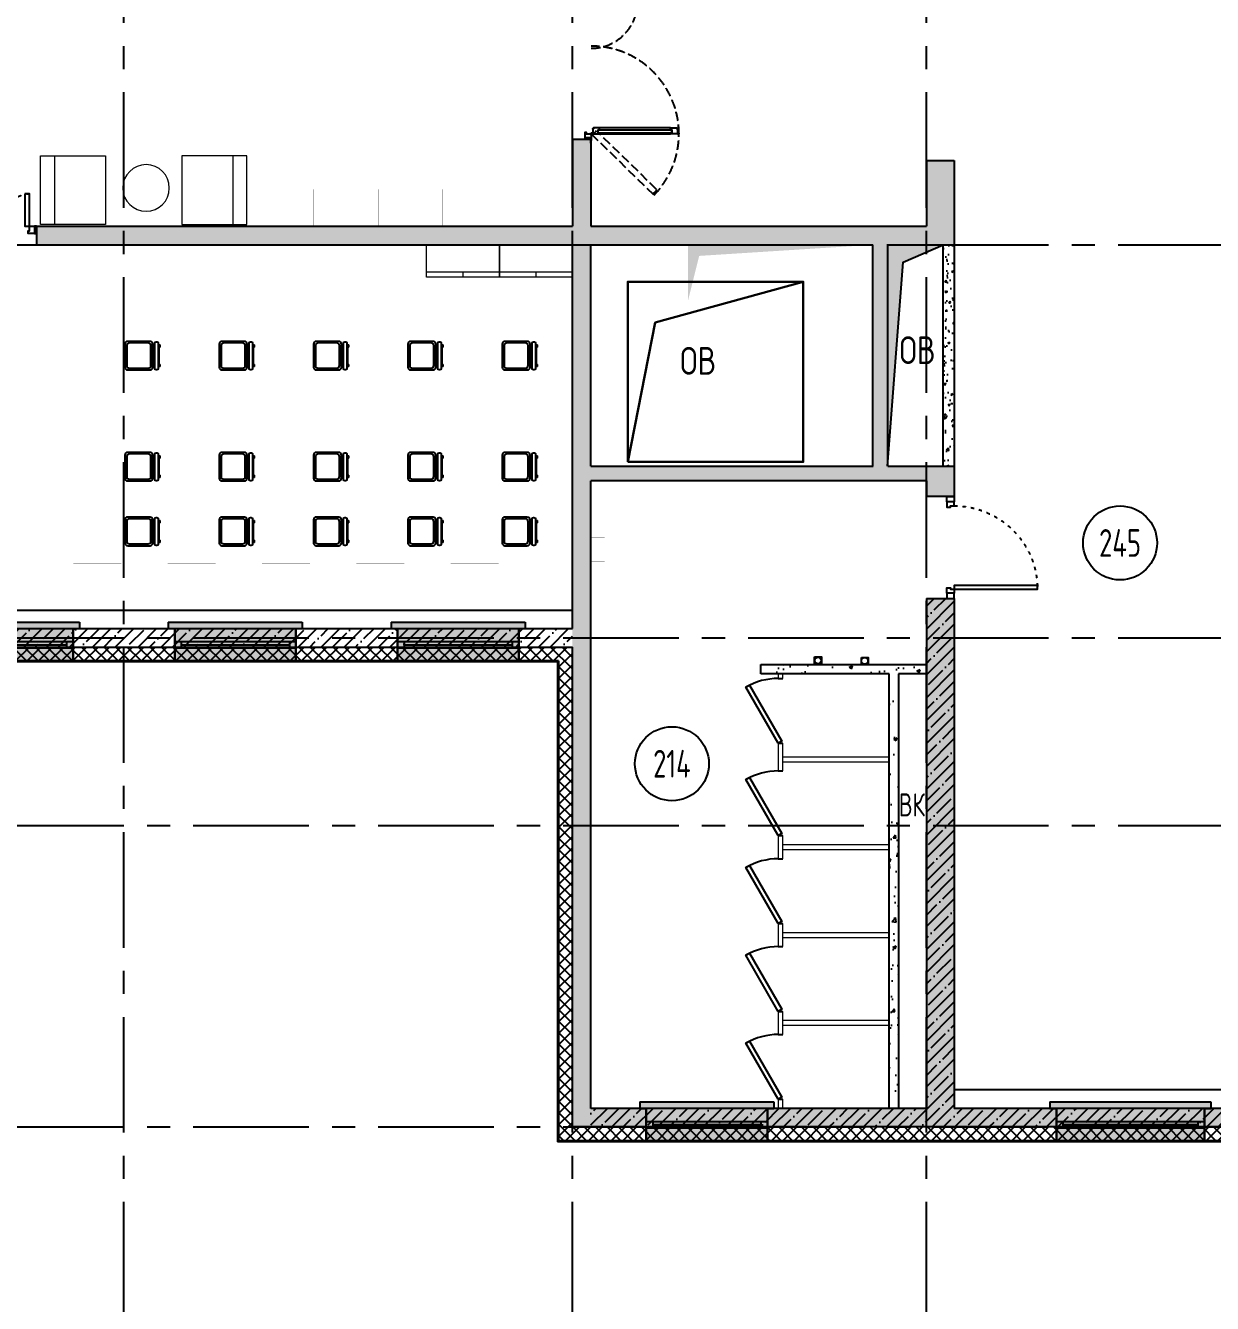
# Model space of a CAD drawing. Header units: millimetres. Extents: x -9318 to 9016603, y 0 to 838141.
# Drawn here: x 105454 to 118290, y 275955 to 289773 of the extents above; entities that cross this region are included whole.
import ezdxf
from ezdxf import colors
from ezdxf.entities.mleader import LeaderData, LeaderLine
from ezdxf.enums import TextEntityAlignment as Align
from ezdxf.math import Vec2, Vec3

# ---------------------------------------------------------------- set-up
doc = ezdxf.new("R2010")
doc.units = ezdxf.units.MM
for name, pattern in [('ACAD_ISO03W100', [30, 12, -18]), ('CENTER', [2, 1.25, -0.25, 0.25, -0.25]), ('ГОСТ 2.303 4', [7, 5, -2, 0])]:
    doc.linetypes.add(name, pattern=pattern)
doc.layers.add('АР_Номер помещения', color=1, linetype='Continuous', lineweight=25)
doc.layers.add('ТХ_мебель передв', color=250, linetype='Continuous', lineweight=13)
doc.layers.add('ТХ_дозаторы', color=7, linetype='Continuous')
doc.layers.add('ТХ_обор_бытовое', color=14, linetype='Continuous')
doc.styles.add('ICOCPEUR', font='isocpeur.ttf')
doc.styles.add('ISOCPEUR', font='isocpeur.ttf', dxfattribs={"width": 0.7})
doc.linetypes.add('Ground1', pattern='A,12,[130,ltypeshp.shx,S=3,R=-150,X=0,Y=-2.598],3,[130,ltypeshp.shx,S=3,R=-150,X=0,Y=-2.598],3,[130,ltypeshp.shx,S=3,R=-150,X=0,Y=-2.598],0', length=18)
doc.linetypes.add('Ground2', pattern='A,12,[130,ltypeshp.shx,S=3,R=-210,X=0,Y=-2.598],3,[130,ltypeshp.shx,S=3,R=-210,X=0,Y=-2.598],3,[130,ltypeshp.shx,S=3,R=-210,X=0,Y=-2.598],0', length=18)

# ---------------------------------------------------------------- blocks, each defined once
blk = doc.blocks.new('*U958')
at = {"color": 8}
for p, q in [((0, 0), (0, -50)), ((700, 0), (700, -50))]:
    blk.add_line(p, q, dxfattribs=at)
blk.add_lwpolyline([(0, 0), (606, 350), (628, 312), (22, -38)], close=True, dxfattribs=at)
blk.add_arc((0, 0), 700, 0, 30, dxfattribs=at)
blk = doc.blocks.new('*U949')
at = {"color": 8}
for p, q in [((0, 0), (0, -50)), ((700, 0), (700, -50))]:
    blk.add_line(p, q, dxfattribs=at)
blk.add_lwpolyline([(0, 0), (606, 350), (628, 312), (22, -38)], close=True, dxfattribs=at)
blk.add_arc((0, 0), 700, 0, 30, dxfattribs=at)
blk = doc.blocks.new('*U950')
at = {"color": 8}
for p, q in [((0, 0), (0, -50)), ((700, 0), (700, -50))]:
    blk.add_line(p, q, dxfattribs=at)
blk.add_lwpolyline([(0, 0), (606, 350), (628, 312), (22, -38)], close=True, dxfattribs=at)
blk.add_arc((0, 0), 700, 0, 30, dxfattribs=at)
blk = doc.blocks.new('*U951')
at = {"color": 8}
for p, q in [((0, 0), (0, -50)), ((700, 0), (700, -50))]:
    blk.add_line(p, q, dxfattribs=at)
blk.add_lwpolyline([(0, 0), (606, 350), (628, 312), (22, -38)], close=True, dxfattribs=at)
blk.add_arc((0, 0), 700, 0, 30, dxfattribs=at)
blk = doc.blocks.new('*U952')
at = {"color": 8}
for p, q in [((0, 0), (0, -50)), ((700, 0), (700, -50))]:
    blk.add_line(p, q, dxfattribs=at)
blk.add_lwpolyline([(0, 0), (606, 350), (628, 312), (22, -38)], close=True, dxfattribs=at)
blk.add_arc((0, 0), 700, 0, 30, dxfattribs=at)
blk = doc.blocks.new('*U953')
at = {"color": 8}
blk.add_lwpolyline([(100, 80), (100, 980), (140, 980), (140, 80)], close=True, dxfattribs=at)
for points in [[(0, 0), (0, 80), (55, 80), (55, 0), (0, 0)], [(55, 80), (55, 0), (115, 0), (115, 40), (100, 40), (100, 80), (55, 80)], [(1045, 80), (1045, 0), (985, 0), (985, 40), (1000, 40), (1000, 80), (1045, 80)], [(1100, 0), (1100, 80), (1045, 80), (1045, 0), (1100, 0)]]:
    blk.add_lwpolyline(points, dxfattribs=at)
at = {"color": 8, "linetype": 'ACAD_ISO03W100', "ltscale": 3}
blk.add_arc((100, 80), 900, 0, 90, dxfattribs=at)
blk = doc.blocks.new('Полуторная_на лестницу')
at = {"color": 8}
for points in [[(75, 80), (75, 1080), (125, 1080), (125, 80)], [(1375, 430), (1375, 80), (1425, 80), (1425, 430)]]:
    blk.add_lwpolyline(points, close=True, dxfattribs=at)
for points in [[(0, 0), (0, 80), (20, 80), (20, 0), (0, 0)], [(20, 80), (20, 0), (90, 0), (90, 30), (75, 30), (75, 80), (20, 80)], [(1480, 80), (1480, 0), (1410, 0), (1410, 30), (1425, 30), (1425, 80), (1480, 80)], [(1500, 0), (1500, 80), (1480, 80), (1480, 0), (1500, 0)]]:
    blk.add_lwpolyline(points, dxfattribs=at)
at = {"color": 8, "linetype": 'ACAD_ISO03W100', "ltscale": 3}
for centre, radius, start, end in [((75, 80), 1000, 0, 90), ((1465, 40), 392, 95.9075, 174.0925)]:
    blk.add_arc(centre, radius, start, end, dxfattribs=at)
blk = doc.blocks.new('*U853')
h = blk.add_hatch(color=8)
h.dxf.hatch_style = 1
h.paths.add_polyline_path([(-1380, -210), (70, -210), (70, -140), (0, -140), (0, 220), (-1310, 220), (-1310, -140), (-1380, -140)])
at = {"color": 8, "lineweight": 30}
for p, q in [((-1310, -140), (-1310, 220)), ((0, -140), (0, 220))]:
    blk.add_line(p, q, dxfattribs=at)
at = {"color": 8}
for p, q in [((0, 220), (-1310, 220)), ((-1310, 70), (0, 70)), ((-1310, 0), (0, 0)), ((-1240, 0), (-1240, 70)), ((-1240, 35), (-70, 35)), ((-70, 0), (-70, 70)), ((-1380, -210), (-1380, -140)), ((-1380, -140), (-1310, -140)), ((-1380, -210), (70, -210)), ((0, -140), (70, -140)), ((70, -210), (70, -140))]:
    blk.add_line(p, q, dxfattribs=at)
blk = doc.blocks.new('*U854')
h = blk.add_hatch(color=8)
h.dxf.hatch_style = 1
h.paths.add_polyline_path([(-1380, -210), (70, -210), (70, -140), (0, -140), (0, 220), (-1310, 220), (-1310, -140), (-1380, -140)])
at = {"color": 8, "lineweight": 30}
for p, q in [((-1310, -140), (-1310, 220)), ((0, -140), (0, 220))]:
    blk.add_line(p, q, dxfattribs=at)
at = {"color": 8}
for p, q in [((0, 220), (-1310, 220)), ((-1310, 70), (0, 70)), ((-1310, 0), (0, 0)), ((-1240, 0), (-1240, 70)), ((-1240, 35), (-70, 35)), ((-70, 0), (-70, 70)), ((-1380, -210), (-1380, -140)), ((-1380, -140), (-1310, -140)), ((-1380, -210), (70, -210)), ((0, -140), (70, -140)), ((70, -210), (70, -140))]:
    blk.add_line(p, q, dxfattribs=at)
blk = doc.blocks.new('*U855')
h = blk.add_hatch(color=8)
h.dxf.hatch_style = 1
h.paths.add_polyline_path([(-1380, -210), (70, -210), (70, -140), (0, -140), (0, 220), (-1310, 220), (-1310, -140), (-1380, -140)])
at = {"color": 8, "lineweight": 30}
for p, q in [((-1310, -140), (-1310, 220)), ((0, -140), (0, 220))]:
    blk.add_line(p, q, dxfattribs=at)
at = {"color": 8}
for p, q in [((0, 220), (-1310, 220)), ((-1310, 70), (0, 70)), ((-1310, 0), (0, 0)), ((-1240, 0), (-1240, 70)), ((-1240, 35), (-70, 35)), ((-70, 0), (-70, 70)), ((-1380, -210), (-1380, -140)), ((-1380, -140), (-1310, -140)), ((-1380, -210), (70, -210)), ((0, -140), (70, -140)), ((70, -210), (70, -140))]:
    blk.add_line(p, q, dxfattribs=at)
blk = doc.blocks.new('*U719')
h = blk.add_hatch(color=8)
h.dxf.hatch_style = 1
h.paths.add_polyline_path([(-1380, -210), (70, -210), (70, -140), (0, -140), (0, 220), (-1310, 220), (-1310, -140), (-1380, -140)])
at = {"color": 8, "lineweight": 30}
for p, q in [((-1310, -140), (-1310, 220)), ((0, -140), (0, 220))]:
    blk.add_line(p, q, dxfattribs=at)
at = {"color": 8}
for p, q in [((0, 220), (-1310, 220)), ((-1310, 70), (0, 70)), ((-1310, 0), (0, 0)), ((-1240, 0), (-1240, 70)), ((-1240, 35), (-70, 35)), ((-70, 0), (-70, 70)), ((-1380, -210), (-1380, -140)), ((-1380, -140), (-1310, -140)), ((-1380, -210), (70, -210)), ((0, -140), (70, -140)), ((70, -210), (70, -140))]:
    blk.add_line(p, q, dxfattribs=at)
blk = doc.blocks.new('*U720')
h = blk.add_hatch(color=8)
h.dxf.hatch_style = 1
h.paths.add_polyline_path([(-1670, -210), (70, -210), (70, -140), (0, -140), (0, 220), (-1600, 220), (-1600, -140), (-1670, -140)])
at = {"color": 8, "lineweight": 30}
for p, q in [((-1600, -140), (-1600, 220)), ((0, -140), (0, 220))]:
    blk.add_line(p, q, dxfattribs=at)
at = {"color": 8}
for p, q in [((0, 220), (-1600, 220)), ((-1600, 70), (0, 70)), ((-1600, 0), (0, 0)), ((-1530, 0), (-1530, 70)), ((-1530, 35), (-70, 35)), ((-70, 0), (-70, 70)), ((-1670, -210), (-1670, -140)), ((-1670, -140), (-1600, -140)), ((-1670, -210), (70, -210)), ((0, -140), (70, -140)), ((70, -210), (70, -140))]:
    blk.add_line(p, q, dxfattribs=at)
blk = doc.blocks.new('*U1143')
at = {"layer": 'АР_Номер помещения', "color": 8}
blk.add_circle((-16412, 3582), 400, dxfattribs=at)
at = {"color": 8, "style": 'ISOCPEUR', "width": 0.7, "flags": 1}
blk.add_attdef('КАТЕГОРИЯ', (-499, -2092), '', height=250, dxfattribs=at)
at = {"layer": 'АР_Номер помещения', "color": 8, "style": 'ISOCPEUR', "width": 0.7}
blk.add_attdef('НОМЕР_ПОМЕЩЕНИЯ', text='', height=300, dxfattribs=at).set_placement((-16412, 3582), align=Align.MIDDLE_CENTER)
blk = doc.blocks.new('*U1191')
at = {"layer": 'АР_Номер помещения', "color": 8}
blk.add_circle((-15188, 6380), 400, dxfattribs=at)
at = {"color": 8, "style": 'ISOCPEUR', "width": 0.7, "flags": 1}
blk.add_attdef('КАТЕГОРИЯ', (-499, -2092), '', height=250, dxfattribs=at)
at = {"layer": 'АР_Номер помещения', "color": 8, "style": 'ISOCPEUR', "width": 0.7}
blk.add_attdef('НОМЕР_ПОМЕЩЕНИЯ', text='', height=300, dxfattribs=at).set_placement((-15188, 6380), align=Align.MIDDLE_CENTER)
blk = doc.blocks.new('_DotSmall')
at = {"color": 8, "linetype": 'ByBlock', "const_width": 0.5}
blk.add_lwpolyline([(-0.0625, 0, 1), (0.0625, 0, 1)], format="xyb", close=True, dxfattribs=at)
blk = doc.blocks.new('*U711')
at = {"color": 8}
for p, q in [((-863, -125), (-94, -125)), ((-96, -61), (-861, -61)), ((-412, -1489), (-96, -1489)), ((-94, -1425), (-410, -1425))]:
    blk.add_line(p, q, dxfattribs=at)
at = {"color": 8, "linetype": 'ГОСТ 2.303 4', "ltscale": 20}
for points in [[(-66, -90), (-60, -84), (-53, -91), (-52, -90), (-54, -88), (-17, -50), (-11, -57), (-15, -61), (-10, -67), (-4, -61), (-684, 601), (-689, 596), (-683, 590), (-679, 595), (-672, 588), (-709, 551), (-712, 553), (-713, 552), (-705, 545), (-711, 539)], [(-241, -1899), (-248, -1895), (-253, -1904), (-254, -1903), (-253, -1901), (-298, -1874), (-303, -1882), (-298, -1885), (-301, -1892), (-308, -1888), (-71, -1478), (-65, -1482), (-59, -1473), (-58, -1474), (-60, -1476), (-14, -1503), (-9, -1495), (-15, -1492), (-11, -1485), (-4, -1489)]]:
    blk.add_lwpolyline(points, close=True, dxfattribs=at)
at = {"color": 8}
for points in [[(60, -12), (60, -80), (52, -80), (52, -63), (6, -63), (6, -66), (4, -66), (4, -56), (-4, -56), (-4, 12), (0, 12), (0, 4), (-2, 4), (-2, -17), (56, -17), (56, -12)], [(-953, -69), (-953, -61), (-861, -61), (-861, -68), (-877, -68), (-877, -104), (-863, -104), (-863, -125), (-929, -125), (-929, -117), (-939, -117), (-939, -115), (-936, -115), (-936, -63), (-945, -63), (-945, -69)], [(-80, -104), (-877, -104), (-877, -68), (-80, -68)], [(-4, -69), (-4, -61), (-96, -61), (-96, -68), (-80, -68), (-80, -104), (-94, -104), (-94, -125), (-28, -125), (-28, -117), (-18, -117), (-18, -115), (-21, -115), (-21, -63), (-12, -63), (-12, -69)], [(-502, -1433), (-502, -1425), (-410, -1425), (-410, -1446), (-426, -1446), (-426, -1482), (-412, -1482), (-412, -1489), (-478, -1489), (-478, -1481), (-488, -1481), (-488, -1479), (-485, -1479), (-485, -1427), (-494, -1427), (-494, -1433)], [(-426, -1446), (-80, -1446), (-80, -1482), (-426, -1482)], [(-4, -1481), (-4, -1489), (-96, -1489), (-96, -1482), (-80, -1482), (-80, -1446), (-94, -1446), (-94, -1425), (-28, -1425), (-28, -1433), (-18, -1433), (-18, -1435), (-21, -1435), (-21, -1487), (-12, -1487), (-12, -1481)], [(60, -1538), (60, -1470), (52, -1470), (52, -1487), (6, -1487), (6, -1484), (4, -1484), (4, -1494), (-4, -1494), (-4, -1562), (0, -1562), (0, -1554), (-2, -1554), (-2, -1533), (56, -1533), (56, -1538)]]:
    blk.add_lwpolyline(points, close=True, dxfattribs=at)
at = {"color": 8, "linetype": 'Ground2'}
blk.add_lwpolyline([(0, 39), (0, 0), (60, 0)], dxfattribs=at)
at = {"color": 8, "linetype": 'Ground1'}
blk.add_lwpolyline([(60, -1550), (0, -1550), (0, -1589)], dxfattribs=at)
at = {"color": 8, "linetype": 'ГОСТ 2.303 4', "ltscale": 20}
for centre, radius, start, end in [((-4, -61), 949, 135.7298, 180.1036), ((-4, -61), 949, 180, 270), ((-4, -1489), 502, 90, 172.6747), ((-4, -1489), 501, 172.6747, 232.6607)]:
    blk.add_arc(centre, radius, start, end, dxfattribs=at)
blk = doc.blocks.new('стул 5  340х340')
at = {"color": 8, "linetype": 'ByBlock', "extrusion": (-6.19742e-05, 0.000470712, 1)}
for p, q in [((-15375, 16628, 197), (-15375, 16620, 197)), ((-15087, 16642, 197), (-15361, 16642, 197)), ((-15361, 16606, 197), (-15087, 16606, 197)), ((-15341, 16665, 197), (-15316, 16665, 197)), ((-15341, 16665, 197), (-15341, 16642, 197)), ((-15341, 16606, 197), (-15341, 16583, 197)), ((-15316, 16642, 197), (-15316, 16665, 197)), ((-15316, 16653, 197), (-15129, 16653, 197)), ((-15316, 16583, 197), (-15316, 16606, 197)), ((-15129, 16665, 197), (-15104, 16665, 197)), ((-15129, 16665, 197), (-15129, 16642, 197)), ((-15129, 16606, 197), (-15129, 16583, 197)), ((-15104, 16642, 197), (-15104, 16665, 197)), ((-15104, 16583, 197), (-15104, 16606, 197)), ((-15073, 16620, 197), (-15073, 16628, 197))]:
    blk.add_line(p, q, dxfattribs=at)
at = {"color": 8, "ltscale": 100, "extrusion": (-6.19742e-05, 0.000470712, 1), "elevation": 206}
for points in [[(-15348, 16583), (-15097, 16583, -0.414169), (-15068, 16554), (-15068, 16312, -0.414258), (-15097, 16283), (-15348, 16283, -0.414169), (-15377, 16312), (-15377, 16554, -0.414258)], [(-15328, 16563), (-15114, 16563, -0.414214), (-15085, 16534), (-15085, 16331, -0.414214), (-15114, 16302), (-15328, 16302, -0.414214), (-15357, 16331), (-15357, 16534, -0.414214)]]:
    blk.add_lwpolyline(points, format="xyb", close=True, dxfattribs=at)
at = {"color": 8, "linetype": 'ByBlock', "extrusion": (-6.19742e-05, 0.000470712, 1)}
for centre, start, end in [((-15361, 16628, 206), 90, 180), ((-15361, 16620, 206), 180, 270), ((-15087, 16628, 206), 0, 90), ((-15087, 16620, 206), 270, 0)]:
    blk.add_arc(centre, 13.9, start, end, dxfattribs=at)
blk = doc.blocks.new('У018.1')
at = {"layer": 'ТХ_мебель передв', "color": 8, "ltscale": 100, "const_width": 1}
blk.add_lwpolyline([(135239, 62061), (135239, 61361), (135759, 61361), (135759, 62061)], close=True, dxfattribs=at)
blk = doc.blocks.new('Шкаф канцелярский закрытый')
at = {"layer": 'ТХ_мебель передв', "color": 8}
blk.add_lwpolyline([(207495, -155297), (207495, -154509), (207146, -154509), (207146, -155297)], close=True, dxfattribs=at)
for points in [[(207199, -154509), (207199, -155297)], [(207199, -154903), (207146, -154903)]]:
    blk.add_lwpolyline(points, dxfattribs=at)
blk = doc.blocks.new('У101')
at = {"layer": 'ТХ_мебель передв', "color": 8, "const_width": 2}
blk.add_lwpolyline([(341448, -227858), (342148, -227858), (342148, -228258), (341448, -228258)], close=True, dxfattribs=at)
blk = doc.blocks.new('У240')
at = {"layer": 'ТХ_обор_бытовое', "color": 8, "lineweight": 0, "ltscale": 100, "transparency": 33554687, "const_width": 2}
blk.add_lwpolyline([(259065, 2932), (259065, 3192), (259215, 3192), (259215, 2932)], close=True, dxfattribs=at)
blk = doc.blocks.new('A$C500e89c7')
at = {"color": 8, "ltscale": 100}
blk.add_circle((-37, 37), 35.3, dxfattribs=at)
at = {"layer": 'ТХ_дозаторы', "color": 8, "ltscale": 100}
blk.add_lwpolyline([(-73, 75), (0, 75), (0, 0), (-73, 0)], close=True, dxfattribs=at)
blk = doc.blocks.new('Стол низкий')
at = {"layer": 'ТХ_мебель передв', "color": 8}
blk.add_open_spline([(184400, -228430, 0), (184400, -228568, 0), (184288, -228679, 0), (184151, -228679, 0), (184013, -228679, 0), (183897, -228568, 0), (183897, -228430, 0), (183897, -228287, 0), (184013, -228176, 0), (184151, -228176, 0), (184288, -228176, 0), (184400, -228287, 0), (184400, -228430, 0)], degree=3, knots=[0, 0, 0, 0, 1, 1, 1, 2, 2, 2, 3, 3, 3, 4, 4, 4, 4], dxfattribs=at)
blk = doc.blocks.new('У017')
at = {"layer": 'ТХ_мебель передв', "color": 8}
blk.add_lwpolyline([(252942, -218302), (253682, -218302), (253682, -219002), (252942, -219002)], close=True, dxfattribs=at)
blk.add_lwpolyline([(252942, -219002), (252942, -218852), (253682, -218852), (253682, -219002)], dxfattribs=at)

msp = doc.modelspace()

# ---------------------------------------------------------------- hatches: boundary and pattern name
at = {"ltscale": 100}
h = msp.add_hatch(dxfattribs=at)
h.set_pattern_fill('ANSI37', color=256, scale=700)
h.set_pattern_definition([(45, (-881264.54, 320766.49), (-61.871843, 61.871843), []), (135, (-881264.54, 320766.49), (-61.871843, -61.871843), [])])
h.paths.add_polyline_path([(78816.68, 319351.77), (78666.68, 319351.77), (78661.91, 318782.96), (81791.91, 318782.96), (81791.91, 315852.96), (84912.07, 315852.96), (84912.07, 307832.96), (81111.91, 307832.96), (81111.91, 307702.96), (75721.91, 307702.96), (75721.91, 299092.96), (80697.1, 299092.96), (80697.1, 303057.96), (115497.1, 303057.96), (115497.1, 299092.96), (125997.1, 299092.96), (125997.1, 281222.96), (132347.11, 281222.96), (132347.08, 271512.96), (119247.1, 271512.96), (119247.1, 277862.96), (111367.1, 277862.96), (111367.1, 283052.96), (102831.79, 283052.96), (102831.79, 282652.96), (102981.79, 282652.96), (102981.79, 282902.96), (111217.1, 282902.96), (111217.1, 277712.96), (119097.1, 277712.96), (119097.1, 271362.96), (132497.08, 271362.96), (132497.11, 281372.96), (126147.1, 281372.96), (126147.1, 299242.96), (115647.1, 299242.96), (115647.1, 303207.96), (80547.1, 303207.96), (80547.1, 299242.96), (75871.91, 299242.96), (75871.91, 307552.96), (81261.91, 307552.96), (81261.91, 307682.96), (85062.07, 307682.96), (85062.07, 316002.96), (81941.91, 316002.96), (81941.91, 318932.96), (78811.91, 318932.96)])
h.paths.add_polyline_path([(78661.91, 320991.77), (78811.91, 320991.77), (78811.91, 322133.22), (78961.91, 322133.22), (78961.91, 322283.22), (78661.91, 322283.22)])
h = msp.add_hatch(dxfattribs=at)
h.set_pattern_fill('ANSI35', color=256, scale=700)
h.set_pattern_definition([(45, (-887755.62, 381612.85), (-123.743687, 123.743687), []), (45, (-887631.87, 381612.85), (-123.743687, 123.743687), [218.75, -43.75, 0, -43.75])])
h.paths.add_polyline_path([(119247.19, 278062.96), (115497.19, 278062.96), (115497.19, 283578.63), (115197.19, 283578.63), (115197.19, 278062.96), (111567.19, 278062.96), (111567.19, 284849.22), (115197.19, 284849.22), (115197.19, 284678.63), (115497.19, 284678.63), (115497.19, 285009.22), (114776.96, 285009.22), (114776.95, 287402.96), (115497.19, 287402.96), (115497.19, 288315.44), (115197.1, 288315.44), (115197.19, 287602.96), (114241.95, 287602.97), (114241.95, 287402.96), (114616.95, 287402.96), (114616.95, 285009.22), (111567.19, 285009.22), (111567.19, 287402.96), (114241.95, 287402.96), (114241.95, 287602.97), (111567.1, 287602.96), (111567.1, 288540.44), (111367.1, 288540.44), (111367.1, 287602.96), (105570.49, 287602.95), (105570.49, 287402.95), (111367.19, 287402.96), (111367.19, 277862.96), (119247.19, 277862.96)])
h = msp.add_hatch(color=256, dxfattribs=at)
h.paths.add_polyline_path([(114616.95, 287402.04), (114616.95, 287402.16), (112618.89, 287402.16), (112618.89, 286802.16), (112738.89, 287282.16)])
h.paths.add_polyline_path([(115197.1, 287324.31), (115376.32, 287402.96), (114776.95, 287402.96), (114776.96, 285009.56), (114945.21, 287213.78)])
h = msp.add_hatch(dxfattribs=at)
h.set_pattern_fill('AR-CONC', color=256, scale=30)
h.set_pattern_definition([(50, (140697.8, 216407.27), (215.17805, -18.82564), [22.5, -247.5]), (355, (140697.8, 216407.27), (-41.6254, 225.65764), [18, -198]), (100.45144, (140715.72, 216405.7), (173.55265, 206.832), [19.12206, -210.34263]), (46.1842, (140697.8, 216467.27), (320.1724, -49.6558), [33.75, -371.25]), (96.63564, (140724.47, 216463.14), (280.3986, 292.2356), [28.6831, -315.5141]), (351.18416, (140697.8, 216467.27), (280.3986, 292.2356), [27, -297]), (21, (140727.8, 216452.27), (179.0721, -120.78567), [22.5, -247.5]), (326, (140727.8, 216452.27), (72.9946, 217.545), [18, -198]), (71.45144, (140742.72, 216442.2), (252.0667, 96.75935), [19.12206, -210.34263]), (37.5, (140697.79, 216407.274), (3.64796, 99.86816), [0, -195.6, 0, -201, 0, -198.75]), (7.5, (140697.79, 216407.27), (78.92086, 118.32351), [0, -114.6, 0, -191.1, 0, -75.75]), (327.5, (140630.89, 216407.274), (160.14673, -6.76646), [0, -75, 0, -234, 0, -310.5]), (317.5, (140600.9, 216407.27), (174.95585, 30.0315), [0, -97.5, 0, -155.4, 0, -220.5])])
h.paths.add_polyline_path([(115497.1, 287403.3), (115486.03, 287403.3), (115377.1, 287403.3), (115377.13, 285009.56), (115497.1, 285009.56), (115497.13, 286895.08)])
h = msp.add_hatch(dxfattribs=at)
h.set_pattern_fill('ANSI35', color=256, scale=700)
h.set_pattern_definition([(45, (-887755.71, 381612.85), (-123.743687, 123.743687), []), (45, (-887631.97, 381612.85), (-123.743687, 123.743687), [218.75, -43.75, 0, -43.75])])
h.paths.add_polyline_path([(119247.1, 278062.96), (115497.1, 278062.96), (115497.1, 283578.63), (115197.1, 283578.63), (115197.1, 278062.96), (111567.1, 278062.96), (111567.1, 277862.96), (119247.1, 277862.96)])
h = msp.add_hatch(dxfattribs=at)
h.set_pattern_fill('ANSI35', color=256, scale=700)
h.set_pattern_definition([(45, (-879505.99, 381612.85), (-123.743687, 123.743687), []), (45, (-879382.25, 381612.85), (-123.743687, 123.743687), [218.75, -43.75, 0, -43.75])])
h.paths.add_polyline_path([(111367.1, 283252.96), (100189.12, 283252.96), (100189.12, 283052.96), (102431.79, 283052.96), (102431.79, 282652.96), (102831.79, 282652.96), (102831.79, 283052.96), (111367.1, 283052.96)])
h = msp.add_hatch(dxfattribs=at)
h.set_pattern_fill('AR-CONC', color=256, scale=2)
h.set_pattern_definition([(50, (-365504.06, 111733.05), (364.36934, -31.87817), [38.1, -419.1]), (355, (-365504.06, 111733.05), (-70.48684, 382.1137), [30.48, -335.28117]), (100.451445, (-365473.7, 111730.4), (293.8825, 350.2355), [32.38002, -356.1805]), (46.1842, (-365504.06, 111834.65), (542.1581, -84.08466), [57.15, -628.65]), (96.63556, (-365458.9, 111827.65), (474.80827, 494.85225), [48.57005, -534.2712]), (351.18415, (-365504.06, 111834.65), (474.80827, 494.85225), [45.71993, -502.91946]), (21, (-365453.26, 111809.25), (303.22878, -204.5304), [38.1, -419.1]), (326, (-365453.26, 111809.25), (123.60406, 368.37593), [30.48, -335.28]), (71.451445, (-365428, 111792.2), (426.83284, 163.84554), [32.38002, -356.17988]), (37.5, (-365504.06, 111733.05), (6.177207, 169.110078), [0, -331.216, 0, -340.36, 0, -336.55]), (7.5, (-365504.06, 111733.05), (133.639325, 200.36115), [0, -194.056, 0, -323.596, 0, -128.27]), (327.5, (-365617.34, 111733.05), (271.18119, -11.457488), [0, -127, 0, -396.24, 0, -525.78]), (317.5, (-365668.14, 111733.05), (296.25836, 50.85298), [0, -165.1, 0, -263.144, 0, -373.38])])
h.paths.add_polyline_path([(115197.1, 282864.21), (113406.1, 282864.21), (113406.1, 282764.21), (114794.88, 282764.21), (114794.83, 278112.96), (114894.85, 278112.96), (114894.85, 282764.21), (115197.1, 282764.21)])

# ---------------------------------------------------------------- linework, layer by layer
at = {"linetype": 'CENTER', "ltscale": 1000}
for p, q in [((106517.1, 269801.69), (106517.1, 304109.16)), ((111367.1, 269801.69), (111367.1, 304109.16)), ((115197.1, 269801.69), (115197.1, 304109.16)), ((51268.34, 287402.96), (134865.51, 287402.96)), ((51268.34, 283152.96), (134865.51, 283152.96)), ((51268.34, 281122.96), (134865.51, 281122.96)), ((51268.34, 277862.96), (134865.51, 277862.96))]:
    msp.add_line(p, q, dxfattribs=at)
at = {"ltscale": 100}
for p, q in [((111367.1, 288540.44), (111367.1, 287602.96)), ((111567.1, 288540.44), (111367.1, 288540.44)), ((111567.1, 288540.44), (111567.1, 287602.96)), ((115197.1, 288315.44), (115197.1, 287602.96)), ((115197.1, 288315.44), (115497.1, 288315.44)), ((115497.1, 288315.44), (115497.1, 287402.96)), ((105570.49, 287603.01), (105570.49, 287403.01)), ((105570.49, 287602.96), (111367.1, 287602.96)), ((111567.1, 287602.97), (114287.45, 287602.95)), ((114216.95, 287602.97), (115197.1, 287602.96)), ((105570.49, 287403.01), (111367.1, 287402.96)), ((111367.1, 283252.96), (111367.1, 287402.96)), ((111567.1, 285009.22), (111567.1, 287402.96)), ((114776.95, 287402.96), (115497.1, 287402.96)), ((111567.1, 278062.96), (111567.1, 284849.22)), ((115197.1, 284849.22), (115197.1, 284678.63)), ((115197.1, 283578.63), (115197.1, 278063.08)), ((115197.1, 283578.63), (115497.1, 283578.63)), ((115497.1, 283578.63), (115497.1, 278062.96)), ((103570.5, 283452.98), (111367.1, 283452.96)), ((100189.12, 283252.96), (111367.1, 283252.96)), ((102831.79, 283052.96), (111367.1, 283052.96)), ((111367.1, 277862.96), (111367.1, 283052.96)), ((111217.1, 282902.96), (102981.79, 282902.96)), ((111207.1, 282892.96), (102991.79, 282892.96)), ((111207.1, 282892.96), (111207.1, 277702.96)), ((111217.1, 282902.96), (111217.1, 277712.96)), ((119307.1, 278262.96), (115497.1, 278262.96)), ((115197.1, 278062.96), (111567.1, 278062.96)), ((119307.1, 278062.96), (115497.1, 278062.96)), ((119247.1, 277862.96), (111367.1, 277862.96)), ((119087.1, 277702.96), (111207.1, 277702.96)), ((119097.1, 277712.96), (111217.1, 277712.96))]:
    msp.add_line(p, q, dxfattribs=at)
for points in [[(111567.1, 287402.96), (114616.95, 287402.96)], [(114616.95, 285009.22), (114616.95, 287402.96)], [(114776.95, 287402.96), (114776.96, 285009.22)], [(114776.96, 285009.56), (114945.21, 287213.78), (115377.1, 287403.3)], [(115377.23, 285009.56), (115377.1, 287403.3)], [(115497.1, 287403.3), (115497.13, 285009.56)], [(111567.1, 285009.22), (114618.71, 285009.22)], [(114778.71, 285009.22), (115497.1, 285009.22)], [(115497.1, 285009.22), (115497.1, 284678.63)], [(115197.1, 284849.22), (111567.1, 284849.22)], [(115497.1, 284678.63), (115197.1, 284678.63)], [(113406.1, 282764.21), (113406.1, 282864.21)], [(113406.1, 282864.21), (115197.1, 282864.21)], [(114794.85, 282764.21), (113406.1, 282764.21)], [(114794.85, 278062.96), (114794.85, 282764.21)], [(114894.85, 282764.21), (114894.85, 278062.96)], [(115197.1, 282764.21), (114894.85, 282764.21)]]:
    msp.add_lwpolyline(points, dxfattribs=at)
at = {"lineweight": 30, "ltscale": 100}
msp.add_lwpolyline([(111967.1, 285054.22), (113865.09, 285054.22), (113865.09, 287002.96), (111967.1, 287002.96)], close=True, dxfattribs=at)
msp.add_lwpolyline([(111967.1, 285054.22), (112264.46, 286560.82), (113865.09, 287002.96)], dxfattribs=at)
at = {"lineweight": 0}
for points in [[(113594.85, 282712.96), (113644.85, 282712.96), (113644.85, 282762.96), (113594.85, 282762.96)], [(113594.85, 281712.96), (113644.85, 281712.96), (113644.85, 282012.96), (113594.85, 282012.96)], [(113594.85, 280762.96), (113644.85, 280762.96), (113644.85, 281012.96), (113594.85, 281012.96)], [(113594.85, 279812.96), (113644.85, 279812.96), (113644.85, 280062.96), (113594.85, 280062.96)], [(113594.85, 278862.96), (113644.85, 278862.96), (113644.85, 279112.96), (113594.85, 279112.96)], [(113594.85, 278062.96), (113644.85, 278062.96), (113644.85, 278162.96), (113594.85, 278162.96)]]:
    msp.add_lwpolyline(points, close=True, dxfattribs=at)
for points in [[(113644.85, 281812.96), (114794.85, 281812.96), (114794.85, 281862.96), (113644.85, 281862.96)], [(113644.85, 280862.96), (114794.85, 280862.96), (114794.85, 280912.96), (113644.85, 280912.96)], [(113644.85, 279912.96), (114794.85, 279912.96), (114794.85, 279962.96), (113644.85, 279962.96)], [(113644.85, 278962.96), (114794.85, 278962.96), (114794.85, 279012.96), (113644.85, 279012.96)]]:
    msp.add_lwpolyline(points, dxfattribs=at)

# ---------------------------------------------------------------- block references
for name, p, rotation in [('*U711', (111567.1, 288540.44), 180), ('У017', (324619.14, 541305), 270)]:
    msp.add_blockref(name, p, dxfattribs=dict(rotation=rotation))
for name, p in [('Полуторная_на лестницу', (104070.49, 287523.01)), ('Стол низкий', (-77391.59, 516444.92, 0)), ('У101', (-233580.81, 515860.74)), ('У101', (-232880.81, 515860.74)), ('У101', (-232180.81, 515860.74)), ('У101', (-231480.81, 515860.74)), ('У101', (-230780.81, 515860.74)), ('У018.1', (-29268.27, 224491.52)), ('У018.1', (-28248.27, 224491.52)), ('У018.1', (-27228.27, 224491.52)), ('У018.1', (-26208.27, 224491.52)), ('У018.1', (-25188.27, 224491.52)), ('У018.1', (-29268.27, 223291.52)), ('У018.1', (-28248.27, 223291.52)), ('У018.1', (-27228.27, 223291.52)), ('У018.1', (-26208.27, 223291.52)), ('У018.1', (-25188.27, 223291.52)), ('У018.1', (-29268.27, 222591.52)), ('У018.1', (-28248.27, 222591.52)), ('У018.1', (-27228.27, 222591.52)), ('У018.1', (-26208.27, 222591.52)), ('У018.1', (-25188.27, 222591.52)), ('У240', (-147497.87, 281045.14))]:
    msp.add_blockref(name, p)
at = {"xscale": -1}
for name, p, rotation in [('У017', (-111156.74, 541305), 90), ('Шкаф канцелярский закрытый', (265086.77, 79907.45), 270), ('Шкаф канцелярский закрытый', (265875.61, 79907.45), 270), ('*U953', (115417.1, 283578.63), 270), ('*U853', (105967.1, 283112.96), 180), ('*U854', (108377.1, 283112.96), 180), ('*U855', (110787.1, 283112.96), 180), ('*U719', (113477.1, 277922.96), 180), ('*U720', (118202.1, 277922.96), 180)]:
    msp.add_blockref(name, p, dxfattribs=dict(at, rotation=rotation))
at = {"ltscale": 100, "xscale": -1, "rotation": 270}
for p in [(90246.25, 301425.38, -197), (91266.25, 301425.38, -197), (92286.25, 301425.38, -197), (93306.25, 301425.38, -197), (94326.25, 301425.38, -197), (90246.25, 300225.38, -197), (91266.25, 300225.38, -197), (92286.25, 300225.38, -197), (93306.25, 300225.38, -197), (94326.25, 300225.38, -197), (90246.25, 299525.38, -197), (91266.25, 299525.38, -197), (92286.25, 299525.38, -197), (93306.25, 299525.38, -197), (94326.25, 299525.38, -197)]:
    msp.add_blockref('стул 5  340х340', p, dxfattribs=at)
ref = msp.add_blockref('*U1191', (132478.8, 277798.16))
ref.add_attrib('НОМЕР_ПОМЕЩЕНИЯ', '245', dxfattribs={"layer": 'АР_Номер помещения', "color": 8, "height": 300, "style": 'ISOCPEUR', "width": 0.7}).set_placement((117290.39, 284178.07), align=Align.MIDDLE_CENTER)
at = {"ltscale": 100}
for p in [(114060.37, 282870.63), (114565.53, 282865.98)]:
    msp.add_blockref('A$C500e89c7', p, dxfattribs=at)
at = {"lineweight": 30, "rotation": 90.00000000000001}
for name, p in [('*U952', (113594.85, 282012.96)), ('*U951', (113594.85, 281012.96)), ('*U950', (113594.85, 280062.96)), ('*U949', (113594.85, 279112.96)), ('*U958', (113594.85, 278162.96))]:
    msp.add_blockref(name, p, dxfattribs=at)
ref = msp.add_blockref('*U1143', (128856.04, 278208.43))
ref.add_attrib('НОМЕР_ПОМЕЩЕНИЯ', '214', dxfattribs={"layer": 'АР_Номер помещения', "color": 8, "height": 300, "style": 'ISOCPEUR', "width": 0.7}).set_placement((112443.86, 281790.74), align=Align.MIDDLE_CENTER)

# ---------------------------------------------------------------- texts
at = {"ltscale": 100, "attachment_point": 5, "line_spacing_factor": 0.7, "style": 'ICOCPEUR'}
for s, insert, char_height in [('\\A1;{\\W0.8;ОВ}', (115098.99, 286262.62), 300), ('\\A1;{\\W0.8;ОВ}', (112726.68, 286147.25), 300), ('\\A1;{\\W0.7;ВК}', (115039.18, 281345.98), 250)]:
    msp.add_mtext(s, dxfattribs=dict(at, insert=insert, char_height=char_height))

# ---------------------------------------------------------------- leaders
ml = msp.add_multileader_mtext('Standard')
ml.set_content('+13,700', color=8, style='ISOCPEUR')
ml.set_leader_properties(color=8, linetype='Continuous', lineweight=-1)
ml.set_arrow_properties(name='DOTSMALL')
ml.build(insert=Vec2(0, 0))
ml.multileader.update_dxf_attribs({"has_text_frame": 1, "text_left_attachment_type": 4, "text_right_attachment_type": 4, "dogleg_length": 100, "arrow_head_size": 180})
ctx = ml.context
ctx.base_point, ctx.char_height, ctx.arrow_head_size, ctx.landing_gap_size, ctx.plane_origin = Vec3(118053.07, 658154.33), 250, 180, 50, Vec3(117803.7, 657493.51)
ctx.left_attachment, ctx.right_attachment = 4, 4
notes = []
notes.append((ctx, [(0, (0, 0, 0), (0, 0), (1, 0), 1, [])]))
ctx.mtext.insert, ctx.mtext.width, ctx.mtext.line_spacing_style, ctx.mtext.flow_direction = Vec3(118103.07, 658487.66), 852.697, 2, 5
ml = msp.add_multileader_mtext('Standard')
ml.set_content('+15,850', color=8, style='ISOCPEUR')
ml.set_leader_properties(color=8, linetype='Continuous', lineweight=-1)
ml.set_arrow_properties(name='DOTSMALL')
ml.build(insert=Vec2(0, 0))
ml.multileader.update_dxf_attribs({"has_text_frame": 1, "text_left_attachment_type": 4, "text_right_attachment_type": 4, "dogleg_length": 100, "arrow_head_size": 180})
ctx = ml.context
ctx.base_point, ctx.char_height, ctx.arrow_head_size, ctx.landing_gap_size, ctx.plane_origin = Vec3(116043.29, 652621.27), 250, 180, 50, Vec3(116522.41, 649668.82)
ctx.left_attachment, ctx.right_attachment = 4, 4
notes.append((ctx, [(0, (0, 0, 0), (0, 0), (1, 0), 1, [])]))
ctx.mtext.insert, ctx.mtext.width, ctx.mtext.line_spacing_style, ctx.mtext.flow_direction = Vec3(116093.29, 652954.61), 852.697, 2, 5
ml = msp.add_multileader_mtext('Standard')
ml.set_content('+9,800', color=8, style='ISOCPEUR')
ml.set_leader_properties(color=8, linetype='Continuous', lineweight=-1)
ml.set_arrow_properties(name='DOTSMALL')
ml.build(insert=Vec2(0, 0))
ml.multileader.update_dxf_attribs({"has_text_frame": 1, "text_left_attachment_type": 4, "text_right_attachment_type": 4, "dogleg_length": 100, "arrow_head_size": 180})
ctx = ml.context
ctx.base_point, ctx.char_height, ctx.arrow_head_size, ctx.landing_gap_size, ctx.plane_origin = Vec3(118053.07, 538154.33), 250, 180, 50, Vec3(117803.7, 537493.51)
ctx.left_attachment, ctx.right_attachment = 4, 4
notes.append((ctx, [(0, (0, 0, 0), (0, 0), (1, 0), 1, [])]))
ctx.mtext.insert, ctx.mtext.width, ctx.mtext.line_spacing_style, ctx.mtext.flow_direction = Vec3(118103.07, 538487.66), 852.697, 2, 5
ml = msp.add_multileader_mtext('Standard')
ml.set_content('+11,750', color=8, style='ISOCPEUR')
ml.set_leader_properties(color=8, linetype='Continuous', lineweight=-1)
ml.set_arrow_properties(name='DOTSMALL')
ml.build(insert=Vec2(0, 0))
ml.multileader.update_dxf_attribs({"has_text_frame": 1, "text_left_attachment_type": 4, "text_right_attachment_type": 4, "dogleg_length": 100, "arrow_head_size": 180})
ctx = ml.context
ctx.base_point, ctx.char_height, ctx.arrow_head_size, ctx.landing_gap_size, ctx.plane_origin = Vec3(116043.29, 532621.27), 250, 180, 50, Vec3(116522.41, 529668.82)
ctx.left_attachment, ctx.right_attachment = 4, 4
notes.append((ctx, [(0, (0, 0, 0), (0, 0), (1, 0), 1, [])]))
ctx.mtext.insert, ctx.mtext.width, ctx.mtext.line_spacing_style, ctx.mtext.flow_direction = Vec3(116093.29, 532954.61), 852.697, 2, 5
for ctx, leaders in notes:
    for number, flags, end, landing, length, lines in leaders:
        leader = LeaderData()
        leader.index, (leader.has_last_leader_line, leader.has_dogleg_vector, leader.attachment_direction) = number, flags
        leader.last_leader_point, leader.dogleg_vector, leader.dogleg_length = Vec3(end), Vec3(landing), length
        for number, points, colour, breaks in lines:
            line = LeaderLine()
            line.index, line.vertices, line.color, line.breaks = number, Vec3.list(points), colors.encode_raw_color(colour), breaks
            leader.lines.append(line)
        ctx.leaders.append(leader)

doc.saveas('drawing.dxf')
